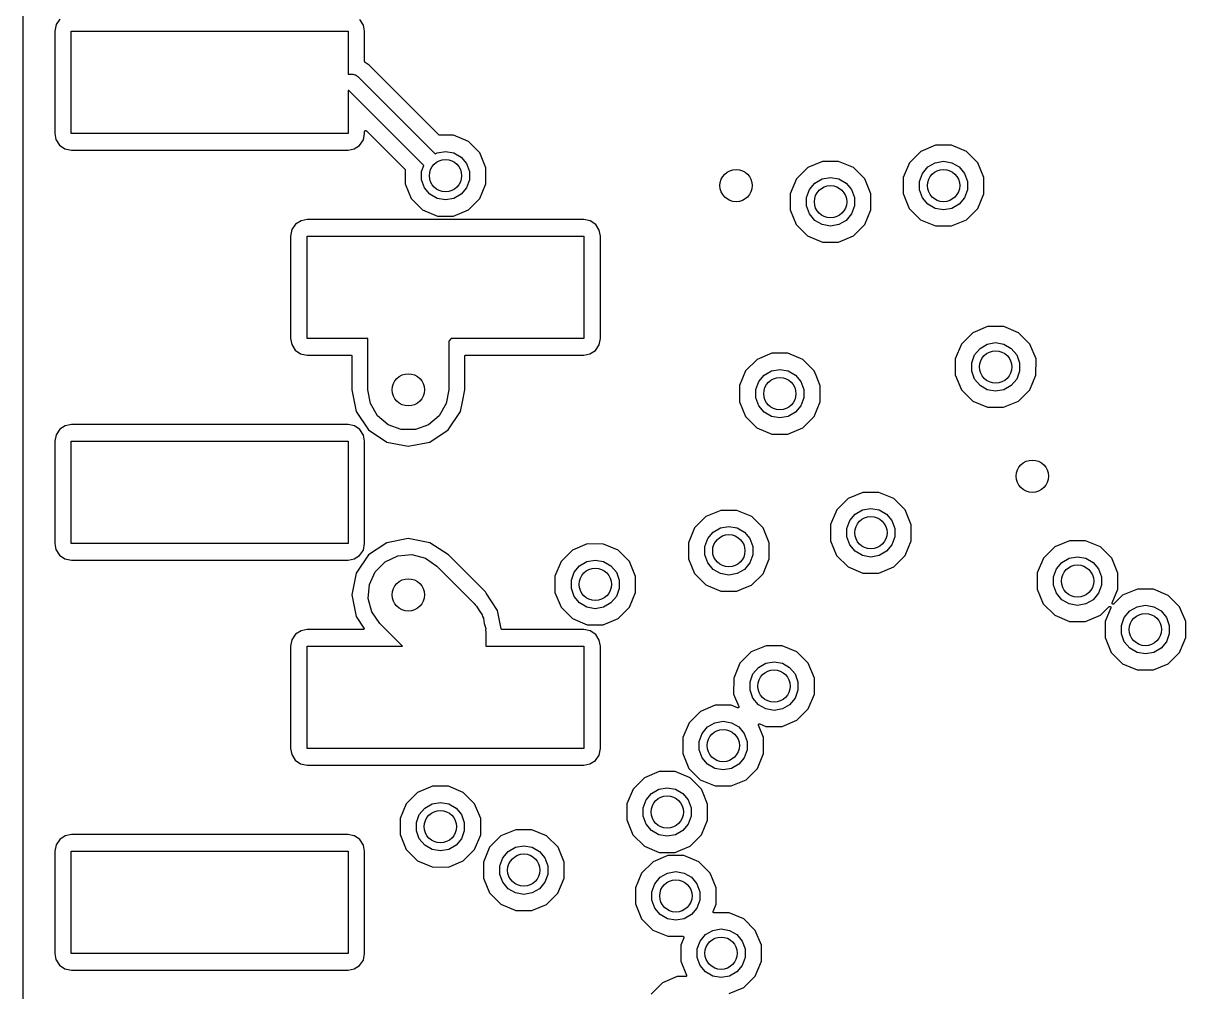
# Model space of a CAD drawing. Extents: x -2.5 to 32.5, y -2.5 to 32.5.
# Drawn here: x -2.5 to 11.9, y 8.81 to 20.81 of the extents above; entities that cross this region are included whole.
import ezdxf

# ---------------------------------------------------------------- set-up
doc = ezdxf.new("R2010")
doc.units = 0
doc.header["$MEASUREMENT"] = 0
doc.layers.add('BLACK', color=7, linetype='CONTINUOUS')

msp = doc.modelspace()

# ---------------------------------------------------------------- linework, layer by layer
at = {"layer": 'Black'}
for p, q in [((-2.5, 20.715), (-2.5, 23.255)), ((-2.09285, 20.7943), (-2.10917, 20.7137)), ((-2.04718, 20.8612), (-2.09285, 20.7943)), ((1.71501, 20.789), (1.67116, 20.8572)), ((1.72917, 20.7138), (1.71501, 20.789)), ((-2.5, 18.175), (-2.5, 20.715)), ((-2.10917, 20.7137), (-2.10917, 19.4462)), ((-1.905, 19.445), (-1.905, 20.715)), ((-1.905, 20.715), (1.525, 20.715)), ((1.525, 20.715), (1.525, 20.18)), ((1.72917, 20.3364), (1.72917, 20.7138)), ((1.72948, 20.3346), (1.72917, 20.3364)), ((1.72967, 20.3328), (1.72948, 20.3346)), ((1.72986, 20.3324), (1.72967, 20.3328)), ((1.72993, 20.332), (1.72986, 20.3324)), ((1.73083, 20.3305), (1.72993, 20.332)), ((1.73162, 20.3288), (1.73083, 20.3305)), ((1.73193, 20.3286), (1.73162, 20.3288)), ((1.73214, 20.3282), (1.73193, 20.3286)), ((1.73351, 20.327), (1.73214, 20.3282)), ((1.73481, 20.3258), (1.73351, 20.327)), ((1.78652, 20.2912), (1.73481, 20.3258)), ((1.525, 20.18), (1.5735, 20.18)), ((1.5735, 20.18), (1.57783, 20.1792)), ((1.57783, 20.1792), (1.58221, 20.1796)), ((1.58221, 20.1796), (1.59483, 20.1762)), ((1.59483, 20.1762), (1.6077, 20.174)), ((1.6077, 20.174), (1.61151, 20.1718)), ((1.61151, 20.1718), (1.61576, 20.1706)), ((1.61576, 20.1706), (1.62647, 20.1631)), ((1.62647, 20.1631), (1.63778, 20.1566)), ((1.88828, 20.1895), (1.78652, 20.2912)), ((2.65098, 19.4268), (1.88828, 20.1895)), ((1.63778, 20.1566), (1.64061, 20.1532)), ((1.64061, 20.1532), (1.64421, 20.1507)), ((1.64421, 20.1507), (2.60305, 19.1919)), ((1.53208, 19.98), (1.525, 19.98)), ((1.525, 19.98), (1.525, 19.445)), ((2.46138, 19.0507), (1.53208, 19.98)), ((-2.10917, 19.4462), (-2.09501, 19.371)), ((1.525, 19.445), (-1.905, 19.445)), ((1.71284, 19.3657), (1.72917, 19.4463)), ((1.72917, 19.4694), (1.72945, 19.471)), ((1.72917, 19.4463), (1.72917, 19.4694)), ((1.72945, 19.471), (1.7296, 19.4727)), ((1.7296, 19.4727), (1.72984, 19.4732)), ((1.72984, 19.4732), (1.72993, 19.4738)), ((1.72993, 19.4738), (1.73076, 19.4752)), ((1.73076, 19.4752), (1.73146, 19.4767)), ((1.73146, 19.4767), (1.73186, 19.4771)), ((1.73186, 19.4771), (1.73214, 19.4776)), ((1.73214, 19.4776), (1.73341, 19.4786)), ((1.73341, 19.4786), (1.73458, 19.4798)), ((1.73458, 19.4798), (1.73509, 19.48)), ((1.73509, 19.48), (1.73552, 19.4804)), ((1.73552, 19.4804), (1.73707, 19.481)), ((1.73707, 19.481), (1.73858, 19.4817)), ((1.73858, 19.4817), (1.73914, 19.4817)), ((1.73914, 19.4817), (1.73966, 19.4819)), ((1.73966, 19.4819), (1.74131, 19.4819)), ((1.74131, 19.4819), (1.74297, 19.4821)), ((1.74297, 19.4821), (1.74351, 19.4819)), ((1.74351, 19.4819), (1.74407, 19.4819)), ((1.74407, 19.4819), (1.74563, 19.4813)), ((1.74563, 19.4813), (1.74723, 19.4809)), ((1.74723, 19.4809), (1.74769, 19.4806)), ((1.74769, 19.4806), (1.74822, 19.4804)), ((1.74822, 19.4804), (1.74949, 19.4793)), ((1.74949, 19.4793), (1.75085, 19.4784)), ((1.75085, 19.4784), (2.22684, 19.0024)), ((-2.09501, 19.371), (-2.05116, 19.3028)), ((-2.05116, 19.3028), (-1.98433, 19.2572)), ((1.59904, 19.255), (1.66718, 19.2988)), ((1.66718, 19.2988), (1.71284, 19.3657)), ((2.65144, 19.4265), (2.65098, 19.4268)), ((2.65179, 19.426), (2.65144, 19.4265)), ((2.65323, 19.4252), (2.65179, 19.426)), ((2.6546, 19.4243), (2.65323, 19.4252)), ((2.65513, 19.4241), (2.6546, 19.4243)), ((2.65561, 19.4238), (2.65513, 19.4241)), ((2.65725, 19.4235), (2.65561, 19.4238)), ((2.65885, 19.4231), (2.65725, 19.4235)), ((2.65941, 19.4232), (2.65885, 19.4231)), ((2.65995, 19.4231), (2.65941, 19.4232)), ((2.83039, 19.4229), (2.65995, 19.4231)), ((3.0141, 19.3466), (2.83039, 19.4229)), ((3.15462, 19.2059), (3.0141, 19.3466)), ((8.80098, 19.3001), (8.61714, 19.2241)), ((8.99989, 19.2999), (8.80098, 19.3001)), ((9.1836, 19.2236), (8.99989, 19.2999)), ((-1.98433, 19.2572), (-1.90373, 19.2408)), ((-1.90373, 19.2408), (1.52382, 19.2408)), ((1.52382, 19.2408), (1.59904, 19.255)), ((2.60305, 19.1919), (2.6275, 19.206)), ((2.6275, 19.206), (2.7305, 19.2241)), ((2.7305, 19.2241), (2.8335, 19.206)), ((2.8335, 19.206), (2.92407, 19.1537)), ((2.92407, 19.1537), (2.9913, 19.0736)), ((3.23059, 19.022), (3.15462, 19.2059)), ((8.61714, 19.2241), (8.47637, 19.0836)), ((9.32413, 19.0829), (9.1836, 19.2236)), ((2.43393, 18.9753), (2.46138, 19.0507)), ((2.9913, 19.0736), (3.02707, 18.9753)), ((3.23041, 18.8231), (3.23059, 19.022)), ((7.21714, 19.0241), (7.07637, 18.8836)), ((7.40098, 19.1001), (7.21714, 19.0241)), ((7.59989, 19.0999), (7.40098, 19.1001)), ((7.7836, 19.0236), (7.59989, 19.0999)), ((7.92413, 18.8829), (7.7836, 19.0236)), ((8.47637, 19.0836), (8.40009, 18.8999)), ((8.6392, 18.9506), (8.70643, 19.0307)), ((8.70643, 19.0307), (8.797, 19.083)), ((8.797, 19.083), (8.9, 19.1011)), ((8.9, 19.1011), (9.003, 19.083)), ((9.003, 19.083), (9.09357, 19.0307)), ((9.09357, 19.0307), (9.1608, 18.9506)), ((9.40009, 18.899), (9.32413, 19.0829)), ((2.22684, 19.0024), (2.22717, 19.0019)), ((2.22717, 19.0019), (2.2276, 19.0016)), ((2.2276, 19.0016), (2.22842, 19.0001)), ((2.22842, 19.0001), (2.22937, 18.9988)), ((2.22937, 18.9988), (2.22952, 18.9982)), ((2.22952, 18.9982), (2.2298, 18.9977)), ((2.2298, 18.9977), (2.23008, 18.9961)), ((2.23008, 18.9961), (2.23051, 18.9945)), ((2.23056, 18.9934), (2.23041, 18.824)), ((2.23051, 18.9945), (2.23046, 18.994)), ((2.23046, 18.994), (2.23056, 18.9934)), ((2.43393, 18.8707), (2.43393, 18.9753)), ((2.4697, 18.7724), (2.43393, 18.8707)), ((3.02707, 18.8707), (2.9913, 18.7724)), ((3.02707, 18.9753), (3.02707, 18.8707)), ((7.07637, 18.8836), (7.00009, 18.6999)), ((7.30643, 18.8307), (7.397, 18.883)), ((7.397, 18.883), (7.5, 18.9011)), ((7.5, 18.9011), (7.603, 18.883)), ((7.603, 18.883), (7.69357, 18.8307)), ((8.00009, 18.699), (7.92413, 18.8829)), ((8.40009, 18.8999), (8.39991, 18.701)), ((8.60343, 18.8523), (8.6392, 18.9506)), ((9.1608, 18.9506), (9.19657, 18.8523)), ((9.39991, 18.7001), (9.40009, 18.899)), ((2.23041, 18.824), (2.30638, 18.6401)), ((2.53693, 18.6923), (2.4697, 18.7724)), ((2.9913, 18.7724), (2.92407, 18.6923)), ((3.15413, 18.6394), (3.23041, 18.8231)), ((7.20343, 18.6523), (7.2392, 18.7506)), ((7.2392, 18.7506), (7.30643, 18.8307)), ((7.69357, 18.8307), (7.7608, 18.7506)), ((7.7608, 18.7506), (7.79657, 18.6523)), ((8.60343, 18.7477), (8.60343, 18.8523)), ((8.6392, 18.6494), (8.60343, 18.7477)), ((9.19657, 18.7477), (9.1608, 18.6494)), ((9.19657, 18.8523), (9.19657, 18.7477)), ((2.30638, 18.6401), (2.4469, 18.4994)), ((2.6275, 18.64), (2.53693, 18.6923)), ((2.7305, 18.6219), (2.6275, 18.64)), ((2.8335, 18.64), (2.7305, 18.6219)), ((2.92407, 18.6923), (2.8335, 18.64)), ((3.02195, 18.5075), (3.15413, 18.6394)), ((7.00009, 18.6999), (6.99991, 18.501)), ((7.20343, 18.5477), (7.20343, 18.6523)), ((7.79657, 18.6523), (7.79657, 18.5477)), ((7.99991, 18.5001), (8.00009, 18.6985)), ((8.00009, 18.6985), (8.00009, 18.699)), ((8.00009, 18.6985), (8.00009, 18.6985)), ((8.39991, 18.701), (8.47588, 18.5171)), ((8.70643, 18.5693), (8.6392, 18.6494)), ((9.1608, 18.6494), (9.09357, 18.5693)), ((9.32363, 18.5164), (9.39991, 18.7001)), ((2.4469, 18.4994), (2.63061, 18.4231)), ((2.82952, 18.4229), (3.01336, 18.4989)), ((3.01336, 18.4989), (3.02195, 18.5075)), ((6.99991, 18.501), (7.07587, 18.3171)), ((7.2392, 18.4494), (7.20343, 18.5477)), ((7.30643, 18.3693), (7.2392, 18.4494)), ((7.7608, 18.4494), (7.69357, 18.3693)), ((7.79657, 18.5477), (7.7608, 18.4494)), ((7.92363, 18.3164), (7.99991, 18.5001)), ((8.47588, 18.5171), (8.6164, 18.3764)), ((8.797, 18.517), (8.70643, 18.5693)), ((8.9, 18.4989), (8.797, 18.517)), ((9.003, 18.517), (8.9, 18.4989)), ((9.09357, 18.5693), (9.003, 18.517)), ((9.18286, 18.3759), (9.32363, 18.5164)), ((0.87282, 18.3212), (0.82715, 18.2543)), ((0.94096, 18.365), (0.87282, 18.3212)), ((1.01618, 18.3792), (0.94096, 18.365)), ((4.44373, 18.3792), (1.01618, 18.3792)), ((2.63061, 18.4231), (2.82952, 18.4229)), ((4.52433, 18.3628), (4.44373, 18.3792)), ((4.59116, 18.3172), (4.52433, 18.3628)), ((4.63501, 18.249), (4.59116, 18.3172)), ((7.07587, 18.3171), (7.2164, 18.1764)), ((7.397, 18.317), (7.30643, 18.3693)), ((7.5, 18.2989), (7.397, 18.317)), ((7.603, 18.317), (7.5, 18.2989)), ((7.69357, 18.3693), (7.603, 18.317)), ((7.80247, 18.1955), (7.92363, 18.3164)), ((8.6164, 18.3764), (8.80011, 18.3001)), ((8.80011, 18.3001), (8.99902, 18.2999)), ((8.99902, 18.2999), (9.18286, 18.3759)), ((-2.5, 15.635), (-2.5, 18.175)), ((0.82715, 18.2543), (0.81083, 18.1737)), ((0.81083, 18.1737), (0.81083, 16.9062)), ((1.015, 16.905), (1.015, 18.175)), ((1.015, 18.175), (4.445, 18.175)), ((4.445, 18.175), (4.445, 16.905)), ((4.64917, 18.1738), (4.63501, 18.249)), ((4.64917, 16.9063), (4.64917, 18.1738)), ((7.2164, 18.1764), (7.40011, 18.1001)), ((7.59902, 18.0999), (7.78286, 18.1759)), ((7.78286, 18.1759), (7.80247, 18.1955)), ((7.80247, 18.1955), (7.80247, 18.1955)), ((7.40011, 18.1001), (7.59902, 18.0999)), ((9.44622, 17.0533), (9.26238, 16.9774)), ((9.64513, 17.0532), (9.44622, 17.0533)), ((9.82883, 16.9769), (9.64513, 17.0532)), ((0.81083, 16.9062), (0.82499, 16.831)), ((1.77, 16.905), (1.015, 16.905)), ((1.77, 16.27), (1.77, 16.905)), ((2.80211, 16.905), (2.77, 16.8729)), ((2.77, 16.8729), (2.77, 16.27)), ((4.445, 16.905), (2.80211, 16.905)), ((4.63284, 16.8257), (4.64917, 16.9063)), ((9.26238, 16.9774), (9.1216, 16.8369)), ((9.44224, 16.8362), (9.54524, 16.8544)), ((9.54524, 16.8544), (9.64823, 16.8362)), ((9.96936, 16.8361), (9.82883, 16.9769)), ((0.82499, 16.831), (0.86884, 16.7628)), ((0.86884, 16.7628), (0.93567, 16.7172)), ((0.93567, 16.7172), (1.01627, 16.7008)), ((4.44382, 16.7008), (4.51904, 16.715)), ((4.51904, 16.715), (4.58718, 16.7588)), ((4.58718, 16.7588), (4.63284, 16.8257)), ((6.77298, 16.7224), (6.58914, 16.6465)), ((6.97189, 16.7222), (6.77298, 16.7224)), ((7.15559, 16.646), (6.97189, 16.7222)), ((9.1216, 16.8369), (9.04533, 16.6532)), ((9.28444, 16.7038), (9.35166, 16.784)), ((9.35166, 16.784), (9.44224, 16.8362)), ((9.64823, 16.8362), (9.73881, 16.784)), ((9.73881, 16.784), (9.80604, 16.7038)), ((10.0453, 16.6523), (9.96936, 16.8361)), ((1.01627, 16.7008), (1.5573, 16.7008)), ((1.5573, 16.7008), (1.55839, 16.7006)), ((1.55839, 16.7006), (1.5595, 16.7006)), ((1.5595, 16.7006), (1.56055, 16.7003)), ((1.56055, 16.7003), (1.56164, 16.7001)), ((1.56164, 16.7001), (1.56261, 16.6995)), ((1.56261, 16.6995), (1.56365, 16.6991)), ((1.56365, 16.6991), (1.5645, 16.6984)), ((1.5645, 16.6984), (1.56546, 16.6979)), ((1.56546, 16.6979), (1.56618, 16.697)), ((1.56618, 16.697), (1.56703, 16.6963)), ((1.56703, 16.6963), (1.56758, 16.6953)), ((1.56758, 16.6953), (1.5683, 16.6945)), ((1.5683, 16.6945), (1.56868, 16.6934)), ((1.56868, 16.6934), (1.56923, 16.6925)), ((1.56923, 16.6925), (1.56943, 16.6914)), ((1.56943, 16.6914), (1.56981, 16.6903)), ((1.56981, 16.6903), (1.56981, 16.6892)), ((1.56981, 16.6892), (1.57, 16.6881)), ((1.57, 16.6881), (1.57, 16.2713)), ((2.97, 16.6881), (2.97019, 16.6892)), ((2.97, 16.2713), (2.97, 16.6881)), ((2.97019, 16.6903), (2.97057, 16.6914)), ((2.97019, 16.6892), (2.97019, 16.6903)), ((2.97057, 16.6914), (2.97077, 16.6925)), ((2.97077, 16.6925), (2.97132, 16.6934)), ((2.97132, 16.6934), (2.9717, 16.6945)), ((2.9717, 16.6945), (2.97242, 16.6953)), ((2.97242, 16.6953), (2.97297, 16.6963)), ((2.97297, 16.6963), (2.97382, 16.697)), ((2.97382, 16.697), (2.97454, 16.6979)), ((2.97454, 16.6979), (2.9755, 16.6984)), ((2.9755, 16.6984), (2.97635, 16.6991)), ((2.97635, 16.6991), (2.9774, 16.6995)), ((2.9774, 16.6995), (2.97836, 16.7001)), ((2.97836, 16.7001), (2.97945, 16.7003)), ((2.97945, 16.7003), (2.98049, 16.7006)), ((2.98049, 16.7006), (2.98161, 16.7006)), ((2.98161, 16.7006), (2.9827, 16.7008)), ((2.9827, 16.7008), (4.44382, 16.7008)), ((6.58914, 16.6465), (6.44837, 16.5059)), ((7.29612, 16.5052), (7.15559, 16.646)), ((9.04533, 16.6532), (9.04515, 16.4542)), ((9.24867, 16.6056), (9.28444, 16.7038)), ((9.24867, 16.501), (9.24867, 16.6056)), ((9.80604, 16.7038), (9.84181, 16.6056)), ((9.84181, 16.6056), (9.84181, 16.501)), ((10.0451, 16.4534), (10.0453, 16.6523)), ((6.44837, 16.5059), (6.37209, 16.3222)), ((6.6112, 16.3729), (6.67842, 16.453)), ((6.67842, 16.453), (6.769, 16.5053)), ((6.769, 16.5053), (6.872, 16.5235)), ((6.872, 16.5235), (6.975, 16.5053)), ((6.975, 16.5053), (7.06557, 16.453)), ((7.06557, 16.453), (7.1328, 16.3729)), ((7.32022, 16.4469), (7.29612, 16.5052)), ((7.37208, 16.3214), (7.32022, 16.4469)), ((9.04515, 16.4542), (9.12111, 16.2704)), ((9.28444, 16.4027), (9.24867, 16.501)), ((9.84181, 16.501), (9.80604, 16.4027)), ((9.96887, 16.2697), (10.0451, 16.4534)), ((6.37209, 16.3222), (6.37191, 16.1233)), ((6.57543, 16.2746), (6.6112, 16.3729)), ((6.57543, 16.17), (6.57543, 16.2746)), ((7.1328, 16.3729), (7.16857, 16.2746)), ((7.16857, 16.2746), (7.16857, 16.17)), ((7.37191, 16.1224), (7.37208, 16.3214)), ((9.35166, 16.3226), (9.28444, 16.4027)), ((9.44224, 16.2703), (9.35166, 16.3226)), ((9.73881, 16.3226), (9.64823, 16.2703)), ((9.80604, 16.4027), (9.73881, 16.3226)), ((1.57, 16.2713), (1.62351, 16.0022)), ((1.80015, 16.099), (1.77, 16.27)), ((2.77, 16.27), (2.73985, 16.099)), ((2.94056, 16.1233), (2.97, 16.2713)), ((6.6112, 16.0718), (6.57543, 16.17)), ((7.16857, 16.17), (7.1328, 16.0718)), ((9.12111, 16.2704), (9.26164, 16.1296)), ((9.26164, 16.1296), (9.44534, 16.0534)), ((9.54524, 16.2521), (9.44224, 16.2703)), ((9.64823, 16.2703), (9.54524, 16.2521)), ((9.64426, 16.0532), (9.8281, 16.1291)), ((9.8281, 16.1291), (9.96887, 16.2697)), ((1.62351, 16.0022), (1.7752, 15.7752)), ((1.88698, 15.9486), (1.80015, 16.099)), ((2.73985, 16.099), (2.65302, 15.9486)), ((2.7648, 15.7752), (2.91649, 16.0022)), ((2.91649, 16.0022), (2.94056, 16.1233)), ((6.37191, 16.1233), (6.44787, 15.9395)), ((6.67842, 15.9916), (6.6112, 16.0718)), ((6.769, 15.9393), (6.67842, 15.9916)), ((7.06557, 15.9916), (6.975, 15.9393)), ((7.1328, 16.0718), (7.06557, 15.9916)), ((7.29563, 15.9387), (7.37191, 16.1224)), ((9.44534, 16.0534), (9.64426, 16.0532)), ((2.02, 15.837), (1.88698, 15.9486)), ((2.65302, 15.9486), (2.52, 15.837)), ((6.44787, 15.9395), (6.5884, 15.7987)), ((6.872, 15.9212), (6.769, 15.9393)), ((6.975, 15.9393), (6.872, 15.9212)), ((7.15486, 15.7982), (7.29563, 15.9387)), ((-2.09285, 15.7143), (-2.10917, 15.6337)), ((-2.04718, 15.7812), (-2.09285, 15.7143)), ((-1.97904, 15.825), (-2.04718, 15.7812)), ((-1.90382, 15.8392), (-1.97904, 15.825)), ((1.52373, 15.8392), (-1.90382, 15.8392)), ((1.60433, 15.8228), (1.52373, 15.8392)), ((1.67116, 15.7772), (1.60433, 15.8228)), ((1.71501, 15.709), (1.67116, 15.7772)), ((1.72917, 15.6338), (1.71501, 15.709)), ((1.7752, 15.7752), (2.00222, 15.6235)), ((2.18318, 15.7776), (2.02, 15.837)), ((2.35682, 15.7776), (2.18318, 15.7776)), ((2.52, 15.837), (2.35682, 15.7776)), ((2.53778, 15.6235), (2.7648, 15.7752)), ((6.5884, 15.7987), (6.7721, 15.7224)), ((6.7721, 15.7224), (6.97102, 15.7222)), ((6.97102, 15.7222), (7.15486, 15.7982)), ((-2.5, 13.095), (-2.5, 15.635)), ((-2.10917, 15.6337), (-2.10917, 14.3662)), ((-1.905, 14.365), (-1.905, 15.635)), ((-1.905, 15.635), (1.525, 15.635)), ((1.525, 15.635), (1.525, 14.365)), ((1.72917, 15.0985), (1.72917, 15.6338)), ((2.00222, 15.6235), (2.27, 15.5702)), ((2.27, 15.5702), (2.53778, 15.6235)), ((1.72917, 14.3663), (1.72917, 15.0985)), ((7.90098, 15.0001), (7.71714, 14.9241)), ((8.09989, 14.9999), (7.90098, 15.0001)), ((8.2836, 14.9236), (8.09989, 14.9999)), ((7.71714, 14.9241), (7.57637, 14.7836)), ((8.42413, 14.7829), (8.2836, 14.9236)), ((5.95713, 14.7002), (5.81636, 14.5597)), ((6.14097, 14.7762), (5.95713, 14.7002)), ((6.33988, 14.776), (6.14097, 14.7762)), ((6.52359, 14.6998), (6.33988, 14.776)), ((6.66411, 14.559), (6.52359, 14.6998)), ((7.57637, 14.7836), (7.50009, 14.5999)), ((7.7392, 14.6506), (7.80643, 14.7307)), ((7.80643, 14.7307), (7.897, 14.783)), ((7.897, 14.783), (8, 14.8011)), ((8, 14.8011), (8.103, 14.783)), ((8.103, 14.783), (8.19357, 14.7307)), ((8.19357, 14.7307), (8.2608, 14.6506)), ((8.50009, 14.599), (8.42413, 14.7829)), ((5.81636, 14.5597), (5.74008, 14.376)), ((6.04642, 14.5068), (6.13699, 14.5591)), ((6.13699, 14.5591), (6.23999, 14.5773)), ((6.23999, 14.5773), (6.34299, 14.5591)), ((6.34299, 14.5591), (6.43356, 14.5068)), ((6.73244, 14.3936), (6.66411, 14.559)), ((7.50009, 14.5999), (7.49991, 14.401)), ((7.70343, 14.5523), (7.7392, 14.6506)), ((7.70343, 14.4477), (7.70343, 14.5523)), ((8.2608, 14.6506), (8.29657, 14.5523)), ((8.29657, 14.5523), (8.29657, 14.4477)), ((8.49991, 14.4001), (8.50009, 14.599)), ((2.27, 14.4298), (2.00222, 14.3765)), ((2.53778, 14.3765), (2.27, 14.4298)), ((5.94342, 14.3284), (5.97919, 14.4267)), ((5.97919, 14.4267), (6.04642, 14.5068)), ((6.43356, 14.5068), (6.50079, 14.4267)), ((6.50079, 14.4267), (6.53656, 14.3284)), ((7.49991, 14.401), (7.57587, 14.2171)), ((7.7392, 14.3494), (7.70343, 14.4477)), ((8.29657, 14.4477), (8.2608, 14.3494)), ((8.42363, 14.2164), (8.49991, 14.4001)), ((10.461, 14.4011), (10.2772, 14.3251)), ((10.6599, 14.4009), (10.461, 14.4011)), ((10.8436, 14.3247), (10.6599, 14.4009)), ((-2.10917, 14.3662), (-2.09501, 14.291)), ((-2.09501, 14.291), (-2.05116, 14.2228)), ((1.525, 14.365), (-1.905, 14.365)), ((1.66718, 14.2188), (1.71284, 14.2857)), ((1.71284, 14.2857), (1.72917, 14.3663)), ((2.00222, 14.3765), (1.7752, 14.2248)), ((2.76586, 14.2241), (2.53778, 14.3765)), ((4.30298, 14.2841), (4.16221, 14.1436)), ((4.48682, 14.3601), (4.30298, 14.2841)), ((4.68573, 14.3599), (4.48682, 14.3601)), ((4.86944, 14.2836), (4.68573, 14.3599)), ((4.98726, 14.1656), (4.86944, 14.2836)), ((5.74008, 14.376), (5.7399, 14.1771)), ((5.94342, 14.2238), (5.94342, 14.3284)), ((6.53656, 14.3284), (6.53656, 14.2238)), ((6.74008, 14.3751), (6.73244, 14.3936)), ((6.73244, 14.3936), (6.73244, 14.3936)), ((6.7399, 14.1762), (6.74008, 14.3751)), ((7.80643, 14.2693), (7.7392, 14.3494)), ((7.897, 14.217), (7.80643, 14.2693)), ((8.19357, 14.2693), (8.103, 14.217)), ((8.2608, 14.3494), (8.19357, 14.2693)), ((10.2772, 14.3251), (10.1364, 14.1846)), ((10.9221, 14.246), (10.8436, 14.3247)), ((-2.05116, 14.2228), (-1.98433, 14.1772)), ((-1.98433, 14.1772), (-1.90373, 14.1608)), ((-1.90373, 14.1608), (1.52382, 14.1608)), ((1.52382, 14.1608), (1.59904, 14.175)), ((1.59904, 14.175), (1.66718, 14.2188)), ((1.7752, 14.2248), (1.62351, 13.9978)), ((1.86042, 14.0168), (1.98321, 14.1396)), ((1.98321, 14.1396), (2.14059, 14.213)), ((2.14059, 14.213), (2.31358, 14.2281)), ((2.31358, 14.2281), (2.48131, 14.1832)), ((2.48131, 14.1832), (2.62355, 14.0836)), ((3.22409, 13.7659), (2.76586, 14.2241)), ((4.16221, 14.1436), (4.08593, 13.9599)), ((4.39227, 14.0907), (4.48284, 14.143)), ((4.48284, 14.143), (4.58584, 14.1612)), ((4.58584, 14.1612), (4.68884, 14.143)), ((4.68884, 14.143), (4.77941, 14.0907)), ((5.00996, 14.1429), (4.98726, 14.1656)), ((4.98726, 14.1656), (4.98726, 14.1656)), ((5.08592, 13.959), (5.00996, 14.1429)), ((5.7399, 14.1771), (5.81586, 13.9933)), ((5.97919, 14.1255), (5.94342, 14.2238)), ((6.04642, 14.0454), (5.97919, 14.1255)), ((6.50079, 14.1255), (6.43356, 14.0454)), ((6.53656, 14.2238), (6.50079, 14.1255)), ((6.66362, 13.9925), (6.7399, 14.1762)), ((7.57587, 14.2171), (7.7164, 14.0764)), ((8, 14.1989), (7.897, 14.217)), ((8.103, 14.217), (8, 14.1989)), ((8.28286, 14.0759), (8.42363, 14.2164)), ((10.1364, 14.1846), (10.0601, 14.0009)), ((10.2992, 14.0516), (10.3664, 14.1317)), ((10.3664, 14.1317), (10.457, 14.184)), ((10.457, 14.184), (10.56, 14.2022)), ((10.56, 14.2022), (10.663, 14.184)), ((10.663, 14.184), (10.7536, 14.1317)), ((10.7536, 14.1317), (10.8208, 14.0516)), ((10.9841, 14.1839), (10.9221, 14.246)), ((11.0601, 14), (10.9841, 14.1839)), ((1.62351, 13.9978), (1.57025, 13.73)), ((1.78704, 13.8594), (1.86042, 14.0168)), ((2.62355, 14.0836), (3.08355, 13.6236)), ((4.28927, 13.9123), (4.32504, 14.0106)), ((4.32504, 14.0106), (4.39227, 14.0907)), ((4.77941, 14.0907), (4.84664, 14.0106)), ((4.84664, 14.0106), (4.88241, 13.9123)), ((5.81586, 13.9933), (5.95639, 13.8525)), ((6.13699, 13.9931), (6.04642, 14.0454)), ((6.23999, 13.975), (6.13699, 13.9931)), ((6.34299, 13.9931), (6.23999, 13.975)), ((6.43356, 14.0454), (6.34299, 13.9931)), ((6.52285, 13.852), (6.66362, 13.9925)), ((7.7164, 14.0764), (7.90011, 14.0001)), ((7.90011, 14.0001), (8.09902, 13.9999)), ((8.09902, 13.9999), (8.28286, 14.0759)), ((10.0601, 14.0009), (10.0599, 13.802)), ((10.2634, 13.9533), (10.2992, 14.0516)), ((10.8208, 14.0516), (10.8566, 13.9533)), ((11.0599, 13.8011), (11.0601, 14)), ((1.7719, 13.6864), (1.78704, 13.8594)), ((4.08593, 13.9599), (4.08575, 13.761)), ((4.28927, 13.8077), (4.28927, 13.9123)), ((4.88241, 13.9123), (4.88241, 13.8077)), ((5.08575, 13.7601), (5.08592, 13.959)), ((5.95639, 13.8525), (6.1401, 13.7762)), ((6.42417, 13.8112), (6.52285, 13.852)), ((10.2634, 13.8487), (10.2634, 13.9533)), ((10.2992, 13.7504), (10.2634, 13.8487)), ((10.8566, 13.8487), (10.8208, 13.7504)), ((10.8566, 13.9533), (10.8566, 13.8487)), ((1.57025, 13.73), (1.62351, 13.4622)), ((1.81685, 13.5187), (1.7719, 13.6864)), ((3.23374, 13.7514), (3.22409, 13.7659)), ((3.37649, 13.5378), (3.23374, 13.7514)), ((3.23374, 13.7514), (3.23374, 13.7514)), ((4.08575, 13.761), (4.16171, 13.5772)), ((4.32504, 13.7094), (4.28927, 13.8077)), ((4.39227, 13.6293), (4.32504, 13.7094)), ((4.84664, 13.7094), (4.77941, 13.6293)), ((4.88241, 13.8077), (4.84664, 13.7094)), ((5.00947, 13.5764), (5.08575, 13.7601)), ((6.1401, 13.7762), (6.33901, 13.776)), ((6.33901, 13.776), (6.42416, 13.8112)), ((6.42416, 13.8112), (6.42417, 13.8112)), ((10.0599, 13.802), (10.1359, 13.6182)), ((10.3664, 13.6703), (10.2992, 13.7504)), ((10.8208, 13.7504), (10.7536, 13.6703)), ((10.9893, 13.631), (11.0599, 13.8011)), ((11.1171, 13.7241), (11.01, 13.6172)), ((11.301, 13.8001), (11.1171, 13.7241)), ((11.4999, 13.7999), (11.301, 13.8001)), ((11.6836, 13.7236), (11.4999, 13.7999)), ((11.8241, 13.5829), (11.6836, 13.7236)), ((3.08355, 13.6236), (3.09617, 13.6055)), ((3.09617, 13.6055), (3.11302, 13.5914)), ((3.11302, 13.5914), (3.14569, 13.5348)), ((3.42192, 13.3094), (3.37649, 13.5378)), ((4.16171, 13.5772), (4.30224, 13.4364)), ((4.48284, 13.577), (4.39227, 13.6293)), ((4.58584, 13.5589), (4.48284, 13.577)), ((4.68884, 13.577), (4.58584, 13.5589)), ((4.77941, 13.6293), (4.68884, 13.577)), ((4.8687, 13.4359), (5.00947, 13.5764)), ((10.1359, 13.6182), (10.2764, 13.4774)), ((10.457, 13.618), (10.3664, 13.6703)), ((10.56, 13.5999), (10.457, 13.618)), ((10.663, 13.618), (10.56, 13.5999)), ((10.7536, 13.6703), (10.663, 13.618)), ((10.8429, 13.4769), (10.95, 13.5839)), ((10.9707, 13.57), (10.9001, 13.3999)), ((10.95, 13.5839), (10.9516, 13.585)), ((10.9516, 13.585), (10.9531, 13.5861)), ((10.9531, 13.5861), (10.9534, 13.5862)), ((10.9534, 13.5862), (10.9536, 13.5864)), ((10.9536, 13.5864), (10.9555, 13.5869)), ((10.9555, 13.5869), (10.9573, 13.5875)), ((10.9573, 13.5875), (10.9576, 13.5875)), ((10.9576, 13.5875), (10.9579, 13.5875)), ((10.9579, 13.5875), (10.9598, 13.5874)), ((10.9598, 13.5874), (10.9618, 13.5873)), ((10.9618, 13.5873), (10.962, 13.5872)), ((10.962, 13.5872), (10.9623, 13.5871)), ((10.9623, 13.5871), (10.9641, 13.5863)), ((10.9641, 13.5863), (10.9658, 13.5856)), ((10.9658, 13.5856), (10.966, 13.5854)), ((10.966, 13.5854), (10.9663, 13.5853)), ((10.9663, 13.5853), (10.9677, 13.5839)), ((10.9677, 13.5839), (10.9691, 13.5826)), ((10.9691, 13.5826), (10.9692, 13.5823)), ((10.9692, 13.5823), (10.9694, 13.5821)), ((10.9694, 13.5821), (10.9702, 13.5804)), ((10.9702, 13.5804), (10.9711, 13.5787)), ((10.9711, 13.5719), (10.9707, 13.57)), ((10.9711, 13.5787), (10.9711, 13.5784)), ((10.9711, 13.5784), (10.9713, 13.5781)), ((10.9716, 13.5738), (10.9711, 13.5719)), ((10.9713, 13.5781), (10.9714, 13.5762)), ((10.9714, 13.5762), (10.9717, 13.5743)), ((10.9717, 13.5743), (10.9716, 13.574)), ((10.9716, 13.574), (10.9716, 13.5738)), ((10.9883, 13.6267), (10.9884, 13.627)), ((10.9886, 13.6248), (10.9883, 13.6267)), ((10.9884, 13.6273), (10.9889, 13.6291)), ((10.9884, 13.627), (10.9884, 13.6273)), ((10.9887, 13.6229), (10.9886, 13.6248)), ((10.9889, 13.6226), (10.9887, 13.6229)), ((10.9889, 13.6291), (10.9893, 13.631)), ((10.9889, 13.6223), (10.9889, 13.6226)), ((10.9898, 13.6206), (10.9889, 13.6223)), ((10.9906, 13.6189), (10.9898, 13.6206)), ((10.9908, 13.6187), (10.9906, 13.6189)), ((10.9909, 13.6184), (10.9908, 13.6187)), ((10.9924, 13.6171), (10.9909, 13.6184)), ((10.9937, 13.6158), (10.9924, 13.6171)), ((10.994, 13.6156), (10.9937, 13.6158)), ((10.9942, 13.6154), (10.994, 13.6156)), ((10.996, 13.6147), (10.9942, 13.6154)), ((10.9977, 13.6139), (10.996, 13.6147)), ((10.998, 13.6139), (10.9977, 13.6139)), ((10.9983, 13.6138), (10.998, 13.6139)), ((11.0002, 13.6137), (10.9983, 13.6138)), ((11.0021, 13.6135), (11.0002, 13.6137)), ((11.0024, 13.6136), (11.0021, 13.6135)), ((11.0027, 13.6136), (11.0024, 13.6136)), ((11.0045, 13.6141), (11.0027, 13.6136)), ((11.0064, 13.6146), (11.0045, 13.6141)), ((11.0066, 13.6148), (11.0064, 13.6146)), ((11.0069, 13.6149), (11.0066, 13.6148)), ((11.0084, 13.6161), (11.0069, 13.6149)), ((11.01, 13.6172), (11.0084, 13.6161)), ((11.2064, 13.5307), (11.297, 13.583)), ((11.297, 13.583), (11.4, 13.6011)), ((11.4, 13.6011), (11.503, 13.583)), ((11.503, 13.583), (11.5936, 13.5307)), ((11.9001, 13.399), (11.8241, 13.5829)), ((1.62351, 13.4622), (1.71926, 13.3189)), ((1.91645, 13.3764), (1.81685, 13.5187)), ((3.14569, 13.5348), (3.18315, 13.4813)), ((3.18315, 13.4813), (3.18885, 13.4601)), ((3.18885, 13.4601), (3.19985, 13.441)), ((3.19985, 13.441), (3.21119, 13.3767)), ((4.30224, 13.4364), (4.48595, 13.3601)), ((4.68486, 13.3599), (4.8687, 13.4359)), ((10.2764, 13.4774), (10.4601, 13.4011)), ((10.4601, 13.4011), (10.659, 13.4009)), ((10.659, 13.4009), (10.8429, 13.4769)), ((10.9001, 13.3999), (10.8999, 13.201)), ((11.1034, 13.3523), (11.1392, 13.4506)), ((11.1392, 13.4506), (11.2064, 13.5307)), ((11.5936, 13.5307), (11.6608, 13.4506)), ((11.6608, 13.4506), (11.6966, 13.3523)), ((11.8999, 13.2001), (11.9001, 13.399)), ((0.94096, 13.285), (0.87282, 13.2412)), ((1.01618, 13.2992), (0.94096, 13.285)), ((1.7087, 13.2992), (1.01618, 13.2992)), ((1.70911, 13.2992), (1.7087, 13.2992)), ((1.70953, 13.2992), (1.70911, 13.2992)), ((1.71127, 13.2996), (1.70953, 13.2992)), ((1.71304, 13.2999), (1.71127, 13.2996)), ((1.71341, 13.3001), (1.71304, 13.2999)), ((1.71381, 13.3002), (1.71341, 13.3001)), ((1.7153, 13.3012), (1.71381, 13.3002)), ((1.71686, 13.3021), (1.7153, 13.3012)), ((1.71713, 13.3025), (1.71686, 13.3021)), ((1.71748, 13.3027), (1.71713, 13.3025)), ((1.71855, 13.3041), (1.71748, 13.3027)), ((1.7197, 13.3055), (1.71855, 13.3041)), ((1.71926, 13.3189), (1.71943, 13.3185)), ((1.71943, 13.3185), (1.7197, 13.3182)), ((1.7197, 13.3182), (1.72031, 13.3165)), ((1.71984, 13.3059), (1.7197, 13.3055)), ((1.72009, 13.3062), (1.71984, 13.3059)), ((1.7206, 13.308), (1.72009, 13.3062)), ((1.72031, 13.3165), (1.72104, 13.3149)), ((1.72121, 13.3097), (1.7206, 13.308)), ((1.72104, 13.3149), (1.72106, 13.3145)), ((1.72106, 13.3145), (1.72121, 13.3141)), ((1.72121, 13.3141), (1.72121, 13.3123)), ((1.72121, 13.3123), (1.72132, 13.3105)), ((1.72132, 13.3105), (1.72121, 13.3101)), ((1.72121, 13.3101), (1.72121, 13.3097)), ((2.19789, 13.095), (1.91645, 13.3764)), ((3.21119, 13.3767), (3.2281, 13.3136)), ((3.2281, 13.3136), (3.22618, 13.2917)), ((3.22618, 13.2917), (3.23, 13.27)), ((3.23, 13.27), (3.23, 13.095)), ((3.42266, 13.3075), (3.42192, 13.3094)), ((3.42337, 13.3055), (3.42266, 13.3075)), ((3.42346, 13.3054), (3.42337, 13.3055)), ((3.42351, 13.3053), (3.42346, 13.3054)), ((3.42488, 13.3037), (3.42351, 13.3053)), ((3.42621, 13.3021), (3.42488, 13.3037)), ((3.42633, 13.3021), (3.42621, 13.3021)), ((3.42642, 13.302), (3.42633, 13.3021)), ((3.42823, 13.301), (3.42642, 13.302)), ((3.43003, 13.2999), (3.42823, 13.301)), ((3.43017, 13.2999), (3.43003, 13.2999)), ((3.43029, 13.2998), (3.43017, 13.2999)), ((3.43233, 13.2995), (3.43029, 13.2998)), ((3.43437, 13.2992), (3.43233, 13.2995)), ((4.44373, 13.2992), (3.43437, 13.2992)), ((4.52433, 13.2828), (4.44373, 13.2992)), ((4.48595, 13.3601), (4.68486, 13.3599)), ((4.59116, 13.2372), (4.52433, 13.2828)), ((11.1034, 13.2477), (11.1034, 13.3523)), ((11.6966, 13.3523), (11.6966, 13.2477)), ((0.82715, 13.1743), (0.81083, 13.0937)), ((0.87282, 13.2412), (0.82715, 13.1743)), ((4.63501, 13.169), (4.59116, 13.2372)), ((4.64917, 13.0938), (4.63501, 13.169)), ((10.8999, 13.201), (10.9759, 13.0171)), ((11.1392, 13.1494), (11.1034, 13.2477)), ((11.2064, 13.0693), (11.1392, 13.1494)), ((11.6608, 13.1494), (11.5936, 13.0693)), ((11.6966, 13.2477), (11.6608, 13.1494)), ((11.8236, 13.0164), (11.8685, 13.1244)), ((11.8685, 13.1244), (11.8999, 13.2001)), ((-2.5, 10.555), (-2.5, 13.095)), ((0.81083, 13.0937), (0.81083, 11.8262)), ((1.015, 11.825), (1.015, 13.095)), ((1.015, 13.095), (2.19789, 13.095)), ((3.23, 13.095), (4.445, 13.095)), ((4.445, 13.095), (4.445, 11.825)), ((4.64917, 11.8263), (4.64917, 13.0938)), ((6.51714, 13.0241), (6.37637, 12.8836)), ((6.70098, 13.1001), (6.51714, 13.0241)), ((6.89989, 13.0999), (6.70098, 13.1001)), ((7.0836, 13.0236), (6.89989, 13.0999)), ((7.22412, 12.8829), (7.0836, 13.0236)), ((10.9759, 13.0171), (11.1164, 12.8764)), ((11.297, 13.017), (11.2064, 13.0693)), ((11.4, 12.9989), (11.297, 13.017)), ((11.503, 13.017), (11.4, 12.9989)), ((11.5936, 13.0693), (11.503, 13.017)), ((11.6829, 12.8759), (11.8236, 13.0164)), ((6.37637, 12.8836), (6.30009, 12.6999)), ((6.5392, 12.7506), (6.60643, 12.8307)), ((6.60643, 12.8307), (6.697, 12.883)), ((6.697, 12.883), (6.8, 12.9011)), ((6.8, 12.9011), (6.903, 12.883)), ((6.903, 12.883), (6.99357, 12.8307)), ((6.99357, 12.8307), (7.0608, 12.7506)), ((7.30009, 12.699), (7.22412, 12.8829)), ((11.1164, 12.8764), (11.3001, 12.8001)), ((11.499, 12.7999), (11.6829, 12.8759)), ((6.30009, 12.6999), (6.29991, 12.501)), ((6.50343, 12.6523), (6.5392, 12.7506)), ((7.0608, 12.7506), (7.09657, 12.6523)), ((7.29991, 12.5001), (7.30009, 12.699)), ((11.3001, 12.8001), (11.499, 12.7999)), ((6.50343, 12.5477), (6.50343, 12.6523)), ((6.5392, 12.4494), (6.50343, 12.5477)), ((7.09657, 12.5477), (7.0608, 12.4494)), ((7.09657, 12.6523), (7.09657, 12.5477)), ((6.29991, 12.501), (6.36328, 12.3476)), ((6.60643, 12.3693), (6.5392, 12.4494)), ((7.0608, 12.4494), (6.99357, 12.3693)), ((7.22363, 12.3164), (7.29991, 12.5001)), ((5.88787, 12.2868), (5.7471, 12.1463)), ((6.07171, 12.3628), (5.88787, 12.2868)), ((6.27062, 12.3626), (6.07171, 12.3628)), ((6.34668, 12.331), (6.27062, 12.3626)), ((6.34829, 12.3307), (6.34668, 12.331)), ((6.34988, 12.3302), (6.34829, 12.3307)), ((6.35044, 12.3302), (6.34988, 12.3302)), ((6.35098, 12.3301), (6.35044, 12.3302)), ((6.35262, 12.3303), (6.35098, 12.3301)), ((6.35428, 12.3304), (6.35262, 12.3303)), ((6.3548, 12.3306), (6.35428, 12.3304)), ((6.35535, 12.3306), (6.3548, 12.3306)), ((6.35683, 12.3314), (6.35535, 12.3306)), ((6.35836, 12.332), (6.35683, 12.3314)), ((6.35877, 12.3324), (6.35836, 12.332)), ((6.35927, 12.3327), (6.35877, 12.3324)), ((6.36039, 12.3339), (6.35927, 12.3327)), ((6.36161, 12.335), (6.36039, 12.3339)), ((6.36187, 12.3355), (6.36161, 12.335)), ((6.36225, 12.3359), (6.36187, 12.3355)), ((6.36289, 12.3375), (6.36225, 12.3359)), ((6.36365, 12.3389), (6.36289, 12.3375)), ((6.36328, 12.3476), (6.36364, 12.346)), ((6.36364, 12.346), (6.36414, 12.3444)), ((6.36373, 12.3395), (6.36365, 12.3389)), ((6.36394, 12.34), (6.36373, 12.3395)), ((6.36402, 12.3417), (6.36394, 12.34)), ((6.36423, 12.3433), (6.36402, 12.3417)), ((6.36414, 12.3444), (6.36411, 12.3439)), ((6.36411, 12.3439), (6.36423, 12.3433)), ((6.697, 12.317), (6.60643, 12.3693)), ((6.8, 12.2989), (6.697, 12.317)), ((6.903, 12.317), (6.8, 12.2989)), ((6.99357, 12.3693), (6.903, 12.317)), ((7.08286, 12.1759), (7.22363, 12.3164)), ((5.7471, 12.1463), (5.67082, 11.9626)), ((5.97716, 12.0934), (6.06773, 12.1457)), ((6.06773, 12.1457), (6.17073, 12.1638)), ((6.17073, 12.1638), (6.27373, 12.1457)), ((6.27373, 12.1457), (6.3643, 12.0934)), ((6.60649, 12.1194), (6.60671, 12.121)), ((6.60661, 12.1189), (6.60649, 12.1194)), ((6.60659, 12.1183), (6.60661, 12.1189)), ((6.60709, 12.1167), (6.60659, 12.1183)), ((6.60671, 12.121), (6.60679, 12.1227)), ((6.60679, 12.1227), (6.607, 12.1232)), ((6.607, 12.1232), (6.60707, 12.1238)), ((6.60707, 12.1238), (6.60784, 12.1252)), ((6.60744, 12.1151), (6.60709, 12.1167)), ((6.67081, 11.9617), (6.60744, 12.1151)), ((6.60784, 12.1252), (6.60848, 12.1268)), ((6.60848, 12.1268), (6.60885, 12.1272)), ((6.60885, 12.1272), (6.60911, 12.1277)), ((6.60911, 12.1277), (6.61034, 12.1288)), ((6.61034, 12.1288), (6.61146, 12.13)), ((6.61146, 12.13), (6.61196, 12.1303)), ((6.61196, 12.1303), (6.61237, 12.1307)), ((6.61237, 12.1307), (6.61389, 12.1313)), ((6.61389, 12.1313), (6.61537, 12.1321)), ((6.61537, 12.1321), (6.61593, 12.1321)), ((6.61593, 12.1321), (6.61644, 12.1323)), ((6.61644, 12.1323), (6.6181, 12.1324)), ((6.6181, 12.1324), (6.61975, 12.1326)), ((6.61975, 12.1326), (6.62029, 12.1325)), ((6.62029, 12.1325), (6.62085, 12.1325)), ((6.62085, 12.1325), (6.62244, 12.132)), ((6.62244, 12.132), (6.62405, 12.1317)), ((6.62405, 12.1317), (6.70011, 12.1001)), ((6.70011, 12.1001), (6.89902, 12.0999)), ((6.89902, 12.0999), (7.08286, 12.1759)), ((5.67082, 11.9626), (5.67064, 11.7637)), ((5.87416, 11.915), (5.90993, 12.0133)), ((5.90993, 12.0133), (5.97716, 12.0934)), ((6.3643, 12.0934), (6.43153, 12.0133)), ((6.43153, 12.0133), (6.4673, 11.915)), ((6.67064, 11.7628), (6.67081, 11.9617)), ((0.81083, 11.8262), (0.82499, 11.751)), ((4.445, 11.825), (1.015, 11.825)), ((4.63649, 11.7637), (4.64917, 11.8263)), ((5.87416, 11.8104), (5.87416, 11.915)), ((5.90993, 11.7121), (5.87416, 11.8104)), ((6.4673, 11.8104), (6.43153, 11.7121)), ((6.4673, 11.915), (6.4673, 11.8104)), ((0.82499, 11.751), (0.86884, 11.6828)), ((0.86884, 11.6828), (0.93567, 11.6372)), ((4.51904, 11.635), (4.58718, 11.6788)), ((4.58718, 11.6788), (4.63284, 11.7457)), ((4.63284, 11.7457), (4.63649, 11.7637)), ((4.63649, 11.7637), (4.63649, 11.7637)), ((5.67064, 11.7637), (5.7466, 11.5798)), ((5.97716, 11.632), (5.90993, 11.7121)), ((6.43153, 11.7121), (6.3643, 11.632)), ((6.59436, 11.5791), (6.67064, 11.7628)), ((0.93567, 11.6372), (1.01627, 11.6208)), ((1.01627, 11.6208), (4.44382, 11.6208)), ((4.44382, 11.6208), (4.51904, 11.635)), ((5.37814, 11.5401), (5.1943, 11.4641)), ((5.57705, 11.5399), (5.37814, 11.5401)), ((5.76076, 11.4636), (5.57705, 11.5399)), ((5.7466, 11.5798), (5.88713, 11.4391)), ((6.06773, 11.5797), (5.97716, 11.632)), ((6.17073, 11.5616), (6.06773, 11.5797)), ((6.27373, 11.5797), (6.17073, 11.5616)), ((6.3643, 11.632), (6.27373, 11.5797)), ((6.45359, 11.4386), (6.59436, 11.5791)), ((5.1943, 11.4641), (5.05353, 11.3236)), ((5.90129, 11.3228), (5.76076, 11.4636)), ((5.88713, 11.4391), (6.07084, 11.3628)), ((6.26975, 11.3626), (6.45359, 11.4386)), ((2.38414, 11.2826), (2.24337, 11.1421)), ((2.56798, 11.3586), (2.38414, 11.2826)), ((2.76689, 11.3584), (2.56798, 11.3586)), ((2.9506, 11.2821), (2.76689, 11.3584)), ((3.09112, 11.1414), (2.9506, 11.2821)), ((5.05353, 11.3236), (4.97725, 11.1399)), ((5.21636, 11.1906), (5.28359, 11.2707)), ((5.28359, 11.2707), (5.37416, 11.323)), ((5.37416, 11.323), (5.47716, 11.3411)), ((5.47716, 11.3411), (5.58016, 11.323)), ((5.58016, 11.323), (5.67073, 11.2707)), ((5.67073, 11.2707), (5.73796, 11.1906)), ((5.91337, 11.2936), (5.90129, 11.3228)), ((5.97725, 11.139), (5.91337, 11.2936)), ((5.91337, 11.2936), (5.91337, 11.2936)), ((6.07084, 11.3628), (6.26975, 11.3626)), ((2.24337, 11.1421), (2.16709, 10.9584)), ((2.4062, 11.0091), (2.47343, 11.0892)), ((2.47343, 11.0892), (2.564, 11.1415)), ((2.564, 11.1415), (2.667, 11.1596)), ((2.667, 11.1596), (2.77, 11.1415)), ((2.77, 11.1415), (2.86057, 11.0892)), ((2.86057, 11.0892), (2.9278, 11.0091)), ((3.16709, 10.9575), (3.09112, 11.1414)), ((4.97725, 11.1399), (4.97708, 10.941)), ((5.18059, 11.0923), (5.21636, 11.1906)), ((5.18059, 10.9877), (5.18059, 11.0923)), ((5.73796, 11.1906), (5.77373, 11.0923)), ((5.77373, 11.0923), (5.77373, 10.9877)), ((5.97707, 10.9401), (5.97725, 11.139)), ((2.16709, 10.9584), (2.16691, 10.7595)), ((2.37043, 10.9108), (2.4062, 11.0091)), ((2.9278, 11.0091), (2.96357, 10.9108)), ((3.16707, 10.9385), (3.16709, 10.9575)), ((5.21636, 10.8894), (5.18059, 10.9877)), ((5.77373, 10.9877), (5.73796, 10.8894)), ((2.37043, 10.8062), (2.37043, 10.9108)), ((2.4062, 10.7079), (2.37043, 10.8062)), ((2.96357, 10.8062), (2.9278, 10.7079)), ((2.96357, 10.9108), (2.96357, 10.8062)), ((3.16691, 10.7586), (3.16707, 10.9385)), ((3.60098, 10.8201), (3.41714, 10.7441)), ((3.79989, 10.8199), (3.60098, 10.8201)), ((3.9836, 10.7436), (3.79989, 10.8199)), ((4.97708, 10.941), (5.05304, 10.7571)), ((5.28359, 10.8093), (5.21636, 10.8894)), ((5.37416, 10.757), (5.28359, 10.8093)), ((5.67073, 10.8093), (5.58016, 10.757)), ((5.73796, 10.8894), (5.67073, 10.8093)), ((5.90079, 10.7564), (5.97707, 10.9401)), ((-2.04718, 10.7012), (-2.09285, 10.6343)), ((-1.97904, 10.745), (-2.04718, 10.7012)), ((-1.90382, 10.7592), (-1.97904, 10.745)), ((1.52373, 10.7592), (-1.90382, 10.7592)), ((1.59607, 10.7445), (1.52373, 10.7592)), ((1.60433, 10.7428), (1.59607, 10.7445)), ((1.59607, 10.7445), (1.59607, 10.7445)), ((1.67116, 10.6972), (1.60433, 10.7428)), ((1.71501, 10.629), (1.67116, 10.6972)), ((2.16691, 10.7595), (2.24287, 10.5756)), ((2.47343, 10.6278), (2.4062, 10.7079)), ((2.9278, 10.7079), (2.86057, 10.6278)), ((3.09063, 10.5749), (3.16691, 10.7586)), ((3.41714, 10.7441), (3.27637, 10.6036)), ((4.12412, 10.6029), (3.9836, 10.7436)), ((5.05304, 10.7571), (5.19357, 10.6164)), ((5.47716, 10.7388), (5.37416, 10.757)), ((5.58016, 10.757), (5.47716, 10.7388)), ((5.76002, 10.6159), (5.90079, 10.7564)), ((-2.5, 8.015), (-2.5, 10.555)), ((-2.09285, 10.6343), (-2.10917, 10.5537)), ((-2.10917, 10.5537), (-2.10917, 9.28618)), ((-1.905, 9.285), (-1.905, 10.555)), ((-1.905, 10.555), (1.525, 10.555)), ((1.525, 10.555), (1.525, 9.285)), ((1.72917, 10.5538), (1.71501, 10.629)), ((1.72917, 10.2185), (1.72917, 10.5538)), ((2.24287, 10.5756), (2.3834, 10.4349)), ((2.564, 10.5755), (2.47343, 10.6278)), ((2.667, 10.5574), (2.564, 10.5755)), ((2.77, 10.5755), (2.667, 10.5574)), ((2.86057, 10.6278), (2.77, 10.5755)), ((2.94986, 10.4344), (3.09063, 10.5749)), ((3.27637, 10.6036), (3.20009, 10.4199)), ((3.4392, 10.4706), (3.50643, 10.5507)), ((3.50643, 10.5507), (3.597, 10.603)), ((3.597, 10.603), (3.7, 10.6211)), ((3.7, 10.6211), (3.803, 10.603)), ((3.803, 10.603), (3.89357, 10.5507)), ((3.89357, 10.5507), (3.9608, 10.4706)), ((4.20009, 10.419), (4.12412, 10.6029)), ((5.19357, 10.6164), (5.37727, 10.5401)), ((5.37727, 10.5401), (5.57618, 10.5399)), ((5.57618, 10.5399), (5.64112, 10.5667)), ((5.64112, 10.5667), (5.76002, 10.6159)), ((2.3834, 10.4349), (2.56711, 10.3586)), ((2.76602, 10.3584), (2.94986, 10.4344)), ((3.20009, 10.4199), (3.19991, 10.221)), ((3.40343, 10.3723), (3.4392, 10.4706)), ((3.40343, 10.2677), (3.40343, 10.3723)), ((3.9608, 10.4706), (3.99657, 10.3723)), ((3.99657, 10.3723), (3.99657, 10.2677)), ((4.19991, 10.2201), (4.20009, 10.419)), ((5.30119, 10.4241), (5.16041, 10.2836)), ((5.48502, 10.5001), (5.30119, 10.4241)), ((5.68394, 10.4999), (5.48502, 10.5001)), ((5.86764, 10.4236), (5.68394, 10.4999)), ((6.00817, 10.2829), (5.86764, 10.4236)), ((2.56711, 10.3586), (2.76602, 10.3584)), ((3.4392, 10.1694), (3.40343, 10.2677)), ((3.99657, 10.2677), (3.9608, 10.1694)), ((5.16041, 10.2836), (5.08413, 10.0999)), ((5.32325, 10.1506), (5.39047, 10.2307)), ((5.39047, 10.2307), (5.48105, 10.283)), ((5.48105, 10.283), (5.58405, 10.3011)), ((5.58405, 10.3011), (5.68704, 10.283)), ((5.68704, 10.283), (5.77762, 10.2307)), ((5.77762, 10.2307), (5.84485, 10.1506)), ((6.08413, 10.099), (6.00817, 10.2829)), ((1.72917, 9.28627), (1.72917, 10.2185)), ((3.19991, 10.221), (3.27587, 10.0371)), ((3.50643, 10.0893), (3.4392, 10.1694)), ((3.597, 10.037), (3.50643, 10.0893)), ((3.89357, 10.0893), (3.803, 10.037)), ((3.9608, 10.1694), (3.89357, 10.0893)), ((4.12363, 10.0364), (4.19991, 10.2201)), ((5.08413, 10.0999), (5.08396, 9.90098)), ((5.28747, 10.0523), (5.32325, 10.1506)), ((5.84485, 10.1506), (5.88062, 10.0523)), ((6.08396, 9.90011), (6.08413, 10.099)), ((3.27587, 10.0371), (3.4164, 9.89637)), ((3.7, 10.0189), (3.597, 10.037)), ((3.803, 10.037), (3.7, 10.0189)), ((3.99446, 9.90745), (4.12363, 10.0364)), ((5.28747, 9.94771), (5.28747, 10.0523)), ((5.32325, 9.84943), (5.28747, 9.94771)), ((5.88062, 9.94771), (5.84485, 9.84943)), ((5.88062, 10.0523), (5.88062, 9.94771)), ((3.4164, 9.89637), (3.60011, 9.82009)), ((3.60011, 9.82009), (3.79902, 9.81991)), ((3.79902, 9.81991), (3.98286, 9.89587)), ((3.98286, 9.89587), (3.99446, 9.90745)), ((5.08396, 9.90098), (5.15992, 9.71714)), ((5.39047, 9.76931), (5.32325, 9.84943)), ((5.84485, 9.84943), (5.77762, 9.76931)), ((6.04494, 9.80415), (6.04512, 9.80496)), ((6.04512, 9.80277), (6.04494, 9.80415)), ((6.04512, 9.8058), (6.0456, 9.8071)), ((6.04512, 9.80496), (6.04512, 9.8058)), ((6.04512, 9.80139), (6.04512, 9.80277)), ((6.0454, 9.8006), (6.04512, 9.80139)), ((6.04551, 9.79978), (6.0454, 9.8006)), ((6.04615, 9.79854), (6.04551, 9.79978)), ((6.0456, 9.8071), (6.0459, 9.80845)), ((6.0459, 9.80845), (6.08396, 9.90011)), ((6.04662, 9.79724), (6.04615, 9.79854)), ((6.04716, 9.7966), (6.04662, 9.79724)), ((6.04755, 9.79586), (6.04716, 9.7966)), ((6.04857, 9.79492), (6.04755, 9.79586)), ((6.04946, 9.79386), (6.04857, 9.79492)), ((6.05018, 9.79344), (6.04946, 9.79386)), ((6.0508, 9.79288), (6.05018, 9.79344)), ((6.05208, 9.79235), (6.0508, 9.79288)), ((6.05327, 9.79165), (6.05208, 9.79235)), ((5.15992, 9.71714), (5.30045, 9.57637)), ((5.48105, 9.71701), (5.39047, 9.76931)), ((5.58405, 9.69885), (5.48105, 9.71701)), ((5.68704, 9.71701), (5.58405, 9.69885)), ((5.77762, 9.76931), (5.68704, 9.71701)), ((6.0541, 9.79151), (6.05327, 9.79165)), ((6.05487, 9.79119), (6.0541, 9.79151)), ((6.05625, 9.79112), (6.05487, 9.79119)), ((6.05762, 9.79088), (6.05625, 9.79112)), ((6.24395, 9.79072), (6.05762, 9.79088)), ((6.42765, 9.71444), (6.24395, 9.79072)), ((6.56818, 9.57367), (6.42765, 9.71444)), ((5.30045, 9.57637), (5.48415, 9.50009)), ((5.88326, 9.44138), (5.95048, 9.5215)), ((5.95048, 9.5215), (6.04106, 9.57379)), ((6.04106, 9.57379), (6.14406, 9.59195)), ((6.14406, 9.59195), (6.24705, 9.57379)), ((6.24705, 9.57379), (6.33763, 9.5215)), ((6.33763, 9.5215), (6.40486, 9.44138)), ((6.64414, 9.38983), (6.56818, 9.57367)), ((5.48415, 9.50009), (5.67048, 9.49992)), ((5.64414, 9.3907), (5.64397, 9.19179)), ((5.6822, 9.48236), (5.64414, 9.3907)), ((5.67048, 9.49992), (5.67184, 9.49968)), ((5.67184, 9.49968), (5.67323, 9.49962)), ((5.67323, 9.49962), (5.67401, 9.4993)), ((5.67401, 9.4993), (5.67483, 9.49916)), ((5.67483, 9.49916), (5.67602, 9.49846)), ((5.67602, 9.49846), (5.67731, 9.49793)), ((5.67731, 9.49793), (5.67792, 9.49736)), ((5.67792, 9.49736), (5.67864, 9.49695)), ((5.67864, 9.49695), (5.67953, 9.49589)), ((5.67953, 9.49589), (5.68056, 9.49495)), ((5.68056, 9.49495), (5.68094, 9.4942)), ((5.68094, 9.4942), (5.68148, 9.49357)), ((5.68148, 9.49357), (5.68195, 9.49227)), ((5.68195, 9.49227), (5.68259, 9.49103)), ((5.6825, 9.48371), (5.6822, 9.48236)), ((5.68298, 9.48501), (5.6825, 9.48371)), ((5.68259, 9.49103), (5.6827, 9.4902)), ((5.6827, 9.4902), (5.68298, 9.48942)), ((5.68298, 9.48942), (5.68298, 9.48804)), ((5.68298, 9.48804), (5.68316, 9.48666)), ((5.68316, 9.48666), (5.68298, 9.48584)), ((5.68298, 9.48584), (5.68298, 9.48501)), ((5.84748, 9.3431), (5.88326, 9.44138)), ((6.40486, 9.44138), (6.44063, 9.3431)), ((6.64397, 9.19092), (6.64414, 9.38983)), ((-2.10917, 9.28618), (-2.09501, 9.21096)), ((1.525, 9.285), (-1.905, 9.285)), ((1.71284, 9.20567), (1.72917, 9.28627)), ((5.84748, 9.23851), (5.84748, 9.3431)), ((5.88326, 9.14023), (5.84748, 9.23851)), ((6.44063, 9.23851), (6.40486, 9.14023)), ((6.44063, 9.3431), (6.44063, 9.23851)), ((-2.09501, 9.21096), (-2.05116, 9.14282)), ((-2.05116, 9.14282), (-1.98433, 9.09716)), ((-1.98433, 9.09716), (-1.90373, 9.08083)), ((-1.90373, 9.08083), (1.52382, 9.08083)), ((1.52382, 9.08083), (1.59904, 9.09499)), ((1.59904, 9.09499), (1.66718, 9.13884)), ((1.66718, 9.13884), (1.71284, 9.20567)), ((5.64397, 9.19179), (5.71597, 9.01755)), ((5.95048, 9.06012), (5.88326, 9.14023)), ((6.40486, 9.14023), (6.33763, 9.06012)), ((6.56769, 9.00721), (6.64397, 9.19092)), ((5.60098, 9.00009), (5.41714, 8.92413)), ((5.70422, 9), (5.60098, 9.00009)), ((5.70558, 9.00023), (5.70422, 9)), ((5.70697, 9.00029), (5.70558, 9.00023)), ((5.70774, 9.00061), (5.70697, 9.00029)), ((5.70856, 9.00076), (5.70774, 9.00061)), ((5.70976, 9.00145), (5.70856, 9.00076)), ((5.71104, 9.00198), (5.70976, 9.00145)), ((5.71166, 9.00254), (5.71104, 9.00198)), ((5.71238, 9.00296), (5.71166, 9.00254)), ((5.71327, 9.00401), (5.71238, 9.00296)), ((5.7143, 9.00495), (5.71327, 9.00401)), ((5.71468, 9.0057), (5.7143, 9.00495)), ((5.71522, 9.00634), (5.71468, 9.0057)), ((5.71569, 9.00763), (5.71522, 9.00634)), ((5.71634, 9.00887), (5.71569, 9.00763)), ((5.71597, 9.01755), (5.71626, 9.01619)), ((5.71626, 9.01619), (5.71674, 9.01489)), ((5.71645, 9.0097), (5.71634, 9.00887)), ((5.71673, 9.01048), (5.71645, 9.0097)), ((5.71692, 9.01324), (5.71673, 9.01186)), ((5.71673, 9.01186), (5.71673, 9.01048)), ((5.71674, 9.01489), (5.71674, 9.01406)), ((5.71674, 9.01406), (5.71692, 9.01324)), ((6.04106, 9.00782), (5.95048, 9.06012)), ((6.14406, 8.98966), (6.04106, 9.00782)), ((6.24705, 9.00782), (6.14406, 8.98966)), ((6.33763, 9.06012), (6.24705, 9.00782)), ((6.42691, 8.86668), (6.56769, 9.00721)), ((5.41714, 8.92413), (5.27637, 8.7836)), ((6.24308, 8.79072), (6.42691, 8.86668))]:
    msp.add_line(p, q, dxfattribs=at)
for centre in [(2.7305, 18.923), (6.33, 18.8), (8.9, 18.8), (7.5, 18.6), (9.54524, 16.5533), (2.27, 16.27), (6.872, 16.2223), (10, 15.2), (8, 14.5), (6.23999, 14.2761), (4.58584, 13.86), (10.56, 13.901), (2.27, 13.73), (11.4, 13.3), (6.8, 12.6), (6.17073, 11.8627), (5.47716, 11.04), (2.667, 10.8585), (3.7, 10.32), (5.58405, 10), (6.14406, 9.29081)]:
    msp.add_circle(centre, 0.2, dxfattribs=at)

doc.saveas('drawing.dxf')
